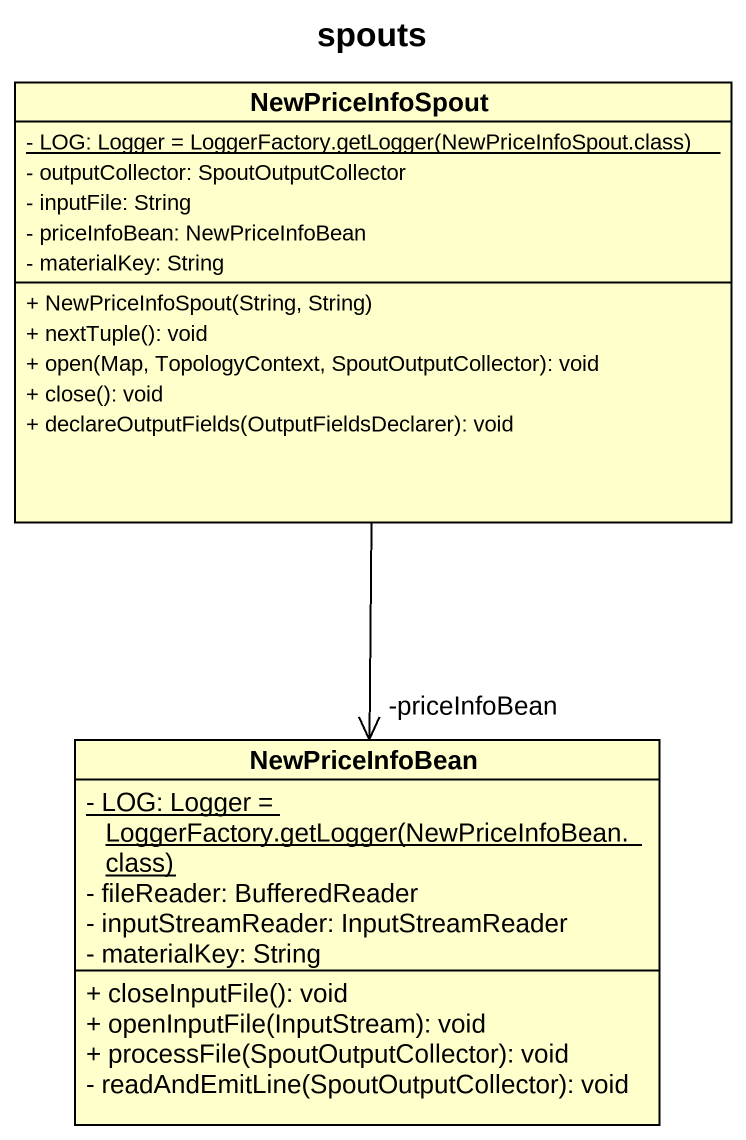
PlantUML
@startuml
title spouts
hide circle
hide empty members
skinparam classAttributeIconSize 0
class NewPriceInfoSpout {
  {static} {field} - LOG: Logger = LoggerFactory.getLogger(NewPriceInfoSpout.class)
  - outputCollector: SpoutOutputCollector
  - inputFile: String
  - priceInfoBean: NewPriceInfoBean
  - materialKey: String
  + NewPriceInfoSpout(String, String)
  + nextTuple(): void
  + open(Map, TopologyContext, SpoutOutputCollector): void
  + close(): void
  + declareOutputFields(OutputFieldsDeclarer): void
}
class NewPriceInfoBean {
  {static} {field} - LOG: Logger = LoggerFactory.getLogger(NewPriceInfoBean.class)
  - fileReader: BufferedReader
  - inputStreamReader: InputStreamReader
  - materialKey: String
  + closeInputFile(): void
  + openInputFile(InputStream): void
  + processFile(SpoutOutputCollector): void
  - readAndEmitLine(SpoutOutputCollector): void
}
NewPriceInfoSpout --> "-priceInfoBean" NewPriceInfoBean
@enduml
